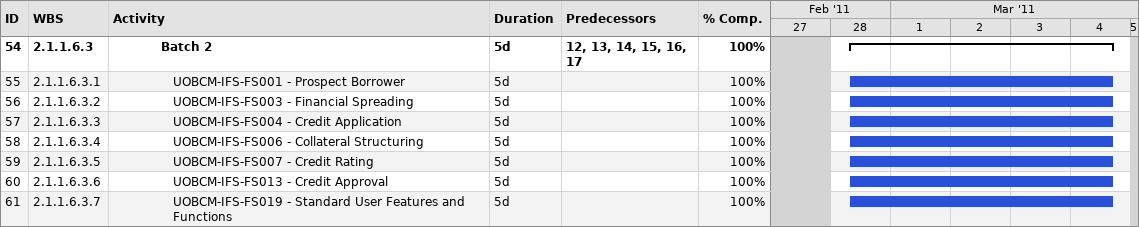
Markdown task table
| ID | WBS | Task | Duration | Start | Finish | Predecessors | % complete |
|---|---|---|---|---|---|---|---|
| 54 | 2.1.1.6.3 | **Batch 2** | 5d | 2011-02-28 | 2011-03-04 | 12, 13, 14, 15, 16, 17 | 100 |
| 55 | 2.1.1.6.3.1 | UOBCM-IFS-FS001 - Prospect Borrower | 5d | 2011-02-28 | 2011-03-04 |  | 100 |
| 56 | 2.1.1.6.3.2 | UOBCM-IFS-FS003 - Financial Spreading | 5d | 2011-02-28 | 2011-03-04 |  | 100 |
| 57 | 2.1.1.6.3.3 | UOBCM-IFS-FS004 - Credit Application | 5d | 2011-02-28 | 2011-03-04 |  | 100 |
| 58 | 2.1.1.6.3.4 | UOBCM-IFS-FS006 - Collateral Structuring | 5d | 2011-02-28 | 2011-03-04 |  | 100 |
| 59 | 2.1.1.6.3.5 | UOBCM-IFS-FS007 - Credit Rating | 5d | 2011-02-28 | 2011-03-04 |  | 100 |
| 60 | 2.1.1.6.3.6 | UOBCM-IFS-FS013 - Credit Approval | 5d | 2011-02-28 | 2011-03-04 |  | 100 |
| 61 | 2.1.1.6.3.7 | UOBCM-IFS-FS019 - Standard User Features and Functions | 5d | 2011-02-28 | 2011-03-04 |  | 100 |
